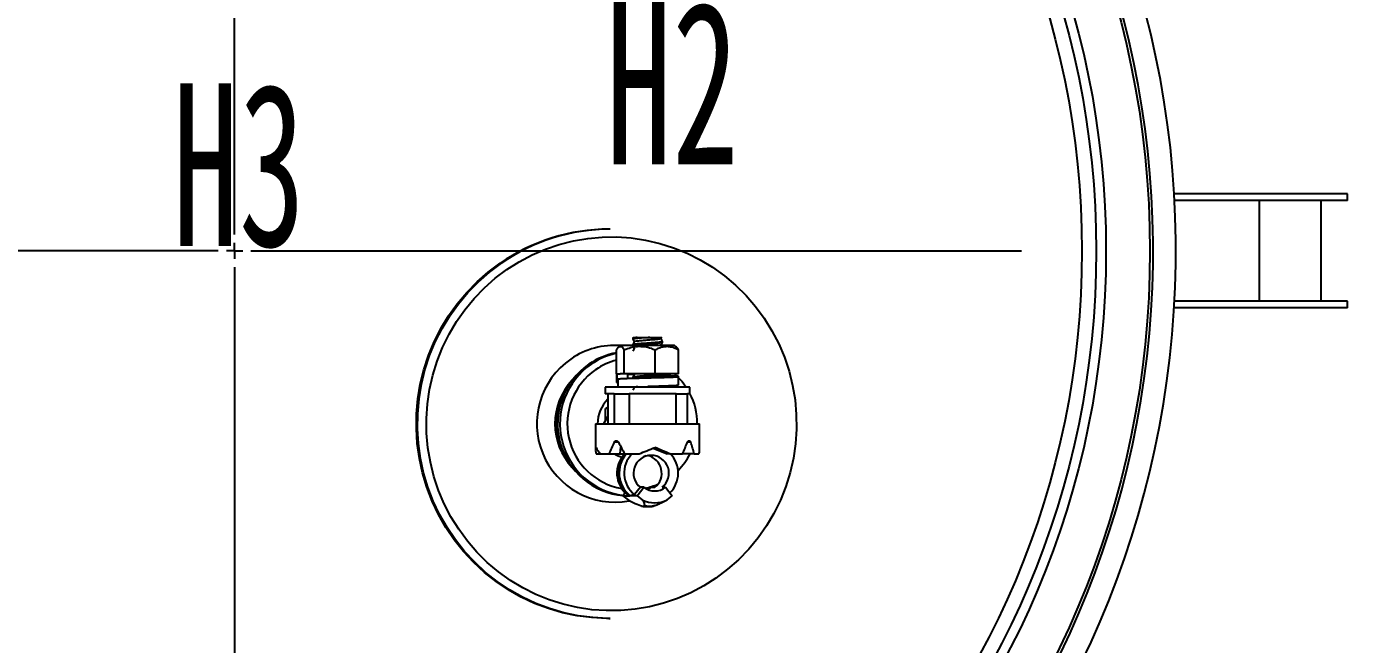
# Model space of a CAD drawing. Header units: millimetres. Extents: x 0 to 6631, y 0 to 4689.
# Drawn here: x 1144.2 to 1550.5, y 1648.7 to 1838.8 of the extents above; entities that cross this region are included whole.
import ezdxf

# ---------------------------------------------------------------- set-up
doc = ezdxf.new("R2010")
doc.units = ezdxf.units.MM
doc.header["$LTSCALE"] = 13
doc.linetypes.add('CENTERX2', pattern=[101.6, 63.5, -12.7, 12.7, -12.7])
for name, color, linetype in [('2', 3, 'Continuous'), ('中心符号线', 7, 'CENTERX2'), ('几何体', 7, 'Continuous')]:
    doc.layers.add(name, color=color, linetype=linetype)
doc.styles.add('仿宋体', font='')
doc.styles.get('仿宋体').set_extended_font_data('STFangsong')

# ---------------------------------------------------------------- blocks, each defined once
blk = doc.blocks.new('SW_CENTERMARKSYMBOL_0')
at = {"layer": '中心符号线', "color": 0}
for p, q in [((0, 5), (0, 242)), ((-5, 0), (-242, 0)), ((0, 0), (-2.5, 0)), ((0, 0), (0, 2.5)), ((0, 0), (0, -2.5)), ((0, 0), (2.5, 0)), ((5, 0), (242, 0)), ((0, -5), (0, -242))]:
    blk.add_line(p, q, dxfattribs=at)

msp = doc.modelspace()

# ---------------------------------------------------------------- linework, layer by layer
at = {"layer": '几何体'}
for p, q in [((1550.54, 1787.25), (1497.21, 1787.25)), ((1550.54, 1785.25), (1497.32, 1785.25)), ((1523.4, 1754.25), (1523.4, 1785.25)), ((1542.43, 1754.25), (1542.43, 1785.25)), ((1550.54, 1785.25), (1550.54, 1787.25)), ((1323.75, 1776.42), (1323.39, 1776.42)), ((1550.54, 1752.25), (1497.21, 1752.25)), ((1550.54, 1754.25), (1497.32, 1754.25)), ((1550.54, 1752.25), (1550.54, 1754.25)), ((1330.83, 1743.13), (1330.69, 1742.87)), ((1332.08, 1743.12), (1335.9, 1743.12)), ((1339.35, 1742.75), (1339.56, 1743.11)), ((1325.74, 1731.92), (1325.74, 1739.31)), ((1327.05, 1740.72), (1326.39, 1740.18)), ((1327.05, 1740.72), (1329.31, 1740.72)), ((1328.07, 1731.92), (1328.07, 1739.31)), ((1329.31, 1740.72), (1343.47, 1740.72)), ((1330.69, 1742.86), (1330.69, 1742.57)), ((1330.69, 1740.86), (1330.69, 1740.72)), ((1337.59, 1731.92), (1337.59, 1739.31)), ((1339.84, 1741.57), (1339.84, 1741.86)), ((1344.13, 1740.18), (1343.47, 1740.72)), ((1344.79, 1731.92), (1344.79, 1739.31)), ((1325.72, 1731.92), (1325.72, 1729.27)), ((1325.77, 1731.87), (1325.93, 1731.92)), ((1325.93, 1731.92), (1326.85, 1731.92)), ((1325.93, 1729.32), (1325.93, 1731.92)), ((1328.07, 1731.92), (1326.85, 1731.92)), ((1337.59, 1731.92), (1328.07, 1731.92)), ((1329.06, 1731.92), (1329.06, 1730.55)), ((1331.07, 1731.92), (1331.16, 1731.77)), ((1344.79, 1731.92), (1337.59, 1731.92)), ((1339.83, 1731.87), (1339.81, 1731.92)), ((1339.84, 1731.57), (1339.84, 1731.86)), ((1344.8, 1728.5), (1344.8, 1731.1)), ((1322.26, 1727.82), (1322.26, 1725.82)), ((1336.77, 1727.82), (1322.26, 1727.82)), ((1325.77, 1729.27), (1325.93, 1729.32)), ((1326.26, 1729.32), (1325.93, 1729.32)), ((1326.26, 1727.82), (1326.26, 1730.42)), ((1330.69, 1730.86), (1330.69, 1730.57)), ((1331.06, 1727.94), (1331.16, 1727.77)), ((1348.26, 1727.82), (1336.77, 1727.82)), ((1339.83, 1727.87), (1339.64, 1728.24)), ((1339.76, 1727.86), (1339.72, 1727.82)), ((1339.84, 1727.82), (1339.84, 1727.86)), ((1348.26, 1725.82), (1348.26, 1727.82)), ((1324.95, 1725.82), (1322.26, 1725.82)), ((1323, 1725.82), (1323, 1716.57)), ((1323.04, 1725.82), (1323.04, 1716.57)), ((1324.95, 1725.82), (1325.08, 1725.82)), ((1325.08, 1716.57), (1325.08, 1725.82)), ((1325.08, 1725.82), (1329.59, 1725.82)), ((1329.59, 1725.82), (1329.59, 1716.57)), ((1330.49, 1725.82), (1329.59, 1725.82)), ((1336.77, 1725.82), (1330.49, 1725.82)), ((1343.18, 1725.82), (1336.77, 1725.82)), ((1344.08, 1725.82), (1343.18, 1725.82)), ((1344.08, 1716.57), (1344.08, 1725.82)), ((1344.08, 1725.82), (1347.52, 1725.82)), ((1347.52, 1716.57), (1347.52, 1725.82)), ((1348.26, 1725.82), (1347.52, 1725.82)), ((1323, 1718.8), (1321.73, 1716.57)), ((1322.37, 1721.29), (1323, 1721.7)), ((1323, 1721.29), (1322.37, 1721.29)), ((1319.26, 1716.57), (1319.26, 1708.39)), ((1319.26, 1716.57), (1325.63, 1716.57)), ((1325.63, 1716.57), (1348.04, 1716.57)), ((1348.04, 1716.57), (1351.26, 1716.57)), ((1351.26, 1708.39), (1351.26, 1716.57)), ((1326.33, 1710.89), (1324.96, 1710.89)), ((1348.54, 1710.89), (1347.5, 1710.89)), ((1319.48, 1707.32), (1320.81, 1707.32)), ((1320.81, 1707.32), (1323.41, 1707.32)), ((1323.41, 1707.32), (1326.8, 1707.32)), ((1326.8, 1707.32), (1327.05, 1709.47)), ((1326.8, 1707.32), (1328.2, 1707.32)), ((1328.2, 1707.32), (1332.63, 1707.32)), ((1334.82, 1706.69), (1334.01, 1706.37)), ((1337.02, 1709.12), (1341.3, 1707.32)), ((1342.14, 1707.32), (1341.3, 1707.32)), ((1342.14, 1707.32), (1346.01, 1707.32)), ((1349.62, 1707.32), (1346.01, 1707.32)), ((1349.62, 1707.32), (1351.04, 1707.32)), ((1328.4, 1695.34), (1327.67, 1694.38)), ((1327.67, 1694.38), (1329.24, 1693.15)), ((1327.67, 1694.38), (1329.79, 1694.38)), ((1329.79, 1694.38), (1329.05, 1694.78)), ((1329.94, 1694.38), (1329.79, 1694.38)), ((1331.28, 1694.78), (1329.94, 1694.38)), ((1332.06, 1694.38), (1329.94, 1694.38)), ((1333.04, 1697.07), (1331.28, 1694.78)), ((1332.06, 1694.38), (1334.13, 1697.07)), ((1332.06, 1694.38), (1333.63, 1693.15)), ((1334.13, 1697.07), (1333.04, 1697.07)), ((1336.4, 1697.07), (1337.48, 1697.07)), ((1339.71, 1697.07), (1340.79, 1697.07)), ((1340.79, 1697.07), (1342.86, 1694.38)), ((1341.29, 1693.15), (1342.86, 1694.38)), ((1333.08, 1691.4), (1333.82, 1691.21)), ((1333.82, 1691.21), (1334.03, 1691.21)), ((1334.03, 1691.21), (1334.27, 1691.4)), ((1335.16, 1691.12), (1335.36, 1691.12)), ((1337.44, 1691.4), (1336.86, 1691.25)), ((1323.39, 1656.72), (1323.75, 1656.72))]:
    msp.add_line(p, q, dxfattribs=at)
at = {"layer": '几何体', "flags": 128}
for points in [[(1292.02, 1764.01), (1295.8, 1766.41), (1299.76, 1768.51), (1303.87, 1770.28), (1308.11, 1771.72), (1312.44, 1772.82), (1316.85, 1773.58), (1321.3, 1773.98), (1325.77, 1774.03), (1330.23, 1773.72), (1334.65, 1773.06), (1339.01, 1772.06), (1343.27, 1770.71), (1347.42, 1769.03), (1351.43, 1767.02), (1355.26, 1764.71), (1358.91, 1762.09), (1362.34, 1759.2), (1365.53, 1756.04), (1368.47, 1752.64), (1371.14, 1749.02), (1373.51, 1745.2), (1375.59, 1741.2), (1377.34, 1737.05), (1378.77, 1732.77), (1379.86, 1728.39), (1380.61, 1723.94), (1381, 1719.45), (1381.05, 1714.94), (1380.75, 1710.43), (1380.1, 1705.97), (1379.1, 1701.57), (1377.77, 1697.26), (1376.1, 1693.07), (1374.12, 1689.03), (1371.82, 1685.15), (1369.24, 1681.47), (1366.37, 1678.01), (1363.24, 1674.78), (1359.88, 1671.82), (1356.29, 1669.12), (1352.51, 1666.72), (1348.54, 1664.63), (1344.43, 1662.86), (1340.2, 1661.42), (1335.86, 1660.32), (1331.46, 1659.56), (1327.01, 1659.16), (1322.54, 1659.11), (1318.08, 1659.41), (1313.66, 1660.07), (1309.3, 1661.08), (1305.03, 1662.43), (1300.89, 1664.11), (1296.88, 1666.11), (1293.05, 1668.43), (1289.4, 1671.04), (1285.97, 1673.94), (1282.78, 1677.09), (1279.84, 1680.49), (1277.17, 1684.12), (1274.79, 1687.94), (1272.72, 1691.94), (1270.97, 1696.09), (1269.54, 1700.36), (1268.45, 1704.74), (1267.7, 1709.19), (1267.3, 1713.69), (1267.25, 1718.2), (1267.56, 1722.7), (1268.21, 1727.17), (1269.2, 1731.57), (1270.54, 1735.88), (1272.2, 1740.06), (1274.19, 1744.11), (1276.48, 1747.98), (1279.07, 1751.66), (1281.94, 1755.13), (1285.06, 1758.35), (1288.43, 1761.32), (1292.02, 1764.01)], [(1323.39, 1656.72), (1322.62, 1656.72), (1318.08, 1656.96), (1313.58, 1657.54), (1309.14, 1658.47), (1304.77, 1659.75), (1300.52, 1661.35), (1296.4, 1663.28), (1292.44, 1665.53), (1288.66, 1668.07), (1285.09, 1670.89), (1281.74, 1673.99), (1278.63, 1677.33), (1275.79, 1680.91), (1273.23, 1684.69), (1270.96, 1688.67), (1269, 1692.8), (1267.36, 1697.08), (1266.04, 1701.46), (1265.07, 1705.94), (1264.43, 1710.48), (1264.14, 1715.06), (1264.2, 1719.64), (1264.61, 1724.21), (1265.36, 1728.73), (1266.45, 1733.18), (1267.88, 1737.53), (1269.63, 1741.76), (1271.7, 1745.85), (1274.07, 1749.76), (1276.73, 1753.47), (1279.66, 1756.97), (1282.86, 1760.23), (1286.28, 1763.24), (1289.93, 1765.97)], [(1323.75, 1656.72), (1322.97, 1656.72), (1318.44, 1656.96), (1313.93, 1657.54), (1309.49, 1658.47), (1305.13, 1659.75), (1300.87, 1661.35), (1296.75, 1663.28), (1292.79, 1665.53), (1289.02, 1668.07), (1285.44, 1670.89), (1282.09, 1673.99), (1278.99, 1677.33), (1276.14, 1680.91), (1273.58, 1684.69), (1271.31, 1688.67), (1269.35, 1692.8), (1267.71, 1697.08), (1266.39, 1701.46), (1265.42, 1705.94), (1264.78, 1710.48), (1264.49, 1715.06), (1264.55, 1719.64), (1264.96, 1724.21), (1265.71, 1728.73), (1266.8, 1733.18), (1268.23, 1737.53), (1269.98, 1741.76), (1272.05, 1745.85), (1274.42, 1749.76), (1277.08, 1753.47), (1280.02, 1756.97), (1283.21, 1760.23), (1286.64, 1763.24), (1290.28, 1765.97)], [(1343.53, 1731.92), (1343.99, 1731.51), (1344.28, 1731.24)], [(1344.8, 1730.73), (1345.85, 1729.57), (1347.15, 1727.82)], [(1336.4, 1697.07), (1335.65, 1696.57), (1335.26, 1696.38)]]:
    msp.add_lwpolyline(points, dxfattribs=at)
at = {"layer": '几何体'}
for radius in [281.5, 268, 265, 260.6]:
    msp.add_circle((1208.24, 1769.75), radius, dxfattribs=at)
for centre, radius, start, end in [((1208.24, 1769.75), 289.5, 94.4575, 85.5425), ((1208.24, 1769.75), 282.5, 94.5682, 85.4318), ((1323.42, 1717.55), 58.87, 90.0224, 124.668), ((1323.77, 1717.55), 58.87, 90.0224, 124.668), ((1325.15, 1716.98), 23.72, 85.6759, 124.6738), ((1325.32, 1716.6), 24.12, 124.5087, 280.1816), ((1329.6, 1716.91), 21.83, 100.1959, 124.657), ((1330.31, 1716.91), 21.84, 102.0966, 124.6555), ((1330.59, 1716.86), 19.88, 104.1388, 124.6502), ((1329.8, 1716.59), 22.21, 124.6208, 264.6653), ((1330.53, 1716.59), 22.22, 124.6571, 262.9162), ((1330.79, 1716.59), 20.22, 124.6561, 260.0279), ((1326.27, 1716.57), 19.51, 136.5553, 223.4447), ((1326.79, 1716.57), 19.54, 149.8641, 210.1359), ((1330.73, 1716.58), 10.83, 135.5308, 180.0442), ((1330.21, 1716.57), 20.33, 359.989, 27.43), ((1330.58, 1716.41), 10.62, 238.9057, 252.4014), ((1334.28, 1701.42), 8.45, 135.7085, 231.8293), ((1335.33, 1701.42), 8.95, 138.7898, 231.8153), ((1335.47, 1701.42), 8.95, 138.7898, 231.8153), ((1336.5, 1701.42), 8.45, 135.7085, 231.8293), ((1336.37, 1701.4), 5.47, 307.5805, 232.4195), ((1334.09, 1701.41), 5.51, 308.007, 77.7068), ((1336.24, 1701.42), 8.45, 314.0474, 44.2798), ((1330.36, 1716.49), 20.17, 315.1122, 332.9514), ((1337.46, 1701.32), 5.41, 231.9143, 308.0857), ((1330.56, 1716.23), 19.84, 281.5043, 293.3876), ((1337.46, 1701.25), 8.96, 244.714, 295.286), ((1335.16, 1701.22), 10.1, 262.3951, 269.9997), ((1335.36, 1701.22), 10.1, 262.3951, 269.9773), ((1335.85, 1701.22), 9.95, 260.8351, 279.1649)]:
    msp.add_arc(centre, radius, start, end, dxfattribs=at)
for centre, major_axis, ratio, start_param, end_param in [((1335.26, 1712.32), (14.09, 26.36), 0.287444, 1.776912, 1.911909), ((1335.26, 1712.32), (-14.09, 26.36), 0.287444, 1.471919, 1.606916), ((1335.26, 1712.32), (11.8, 26.22), 0.412207, 4.707168, 4.842165), ((1335.26, 1712.32), (-11.8, 26.22), 0.412207, 4.340377, 4.475375), ((1335.26, 1709.32), (15.99, 1.12), 0.410948, 2.973278, 3.277971), ((1335.26, 1709.32), (15.99, -1.12), 0.410948, 3.309907, 3.6146), ((1335.26, 1709.32), (16, 6.62), 0.049532, 4.526829, 4.831522), ((1335.26, 1709.32), (16, -6.62), 0.049532, 1.146971, 1.451663), ((1335.26, 1709.32), (15.99, -1.12), 0.410948, 6.146807, 6.311874)]:
    msp.add_ellipse(centre, major_axis=major_axis, ratio=ratio, start_param=start_param, end_param=end_param, dxfattribs=at)
for points, knots in [([(1332.08, 1743.12), (1331.75, 1743.08), (1331.11, 1743.01), (1330.67, 1742.93), (1330.74, 1742.88), (1330.77, 1742.86)], [0, 0, 0, 0, 0.4135716, 0.826198, 1, 1, 1, 1]), ([(1335.9, 1743.12), (1335.3, 1743.07), (1334.09, 1742.99), (1332.43, 1742.87), (1331.25, 1742.74), (1330.66, 1742.64), (1330.74, 1742.59), (1330.77, 1742.57)], [0, 0, 0, 0, 0.2299925, 0.4587041, 0.6894038, 0.9185451, 1, 1, 1, 1]), ([(1330.86, 1743.12), (1330.87, 1743.12), (1330.9, 1743.12), (1331.4, 1743.12), (1331.9, 1743.12), (1332.08, 1743.12)], [0, 0, 0, 0, 0.330157, 0.76582, 1, 1, 1, 1]), ([(1335.9, 1743.12), (1336.39, 1743.12), (1337.37, 1743.12), (1338.57, 1743.12), (1339.32, 1743.12), (1339.64, 1743.12), (1339.56, 1743.12), (1339.55, 1743.12)], [0, 0, 0, 0, 0.2471793, 0.4943632, 0.740825, 0.98146, 1, 1, 1, 1]), ([(1325.74, 1739.31), (1325.9, 1739.57), (1326.22, 1740.08), (1326.73, 1740.45), (1327.26, 1740.37), (1327.7, 1739.91), (1327.97, 1739.48), (1328.07, 1739.31)], [0, 0, 0, 0, 0.213245, 0.431498, 0.645486, 0.868042, 1, 1, 1, 1]), ([(1328.07, 1739.31), (1328.72, 1739.57), (1330.04, 1740.08), (1332.14, 1740.45), (1334.29, 1740.37), (1336.11, 1739.91), (1337.19, 1739.48), (1337.59, 1739.31)], [0, 0, 0, 0, 0.213245, 0.431498, 0.645486, 0.868042, 1, 1, 1, 1]), ([(1330.69, 1742.56), (1330.77, 1742.42), (1330.93, 1742.16), (1331.09, 1741.9), (1331.16, 1741.77)], [0, 0, 0, 0, 0.509316, 1, 1, 1, 1]), ([(1331.17, 1741.78), (1331.09, 1741.63), (1330.93, 1741.33), (1330.77, 1741.02), (1330.69, 1740.87)], [0, 0, 0, 0, 0.499995, 1, 1, 1, 1]), ([(1330.69, 1740.56), (1330.77, 1740.42), (1330.93, 1740.16), (1331.09, 1739.9), (1331.16, 1739.77)], [0, 0, 0, 0, 0.509316, 1, 1, 1, 1]), ([(1331.17, 1739.78), (1331.09, 1739.63), (1330.93, 1739.33), (1330.77, 1739.02), (1330.69, 1738.87)], [0, 0, 0, 0, 0.499995, 1, 1, 1, 1]), ([(1339.76, 1741.86), (1339.76, 1741.84), (1339.77, 1741.77), (1338.99, 1741.65), (1337.65, 1741.53), (1335.91, 1741.41), (1334.09, 1741.28), (1332.81, 1741.19), (1331.83, 1741.09), (1331.13, 1741.01), (1330.67, 1740.93), (1330.74, 1740.88), (1330.77, 1740.86)], [0, 0, 0, 0, 0.080341, 0.205841, 0.33026, 0.455375, 0.58049, 0.704909, 0.745047, 0.850489, 0.955689, 1, 1, 1, 1]), ([(1339.27, 1742.75), (1339.27, 1742.73), (1339.27, 1742.67), (1338.6, 1742.56), (1337.4, 1742.44), (1335.84, 1742.31), (1334.21, 1742.19), (1332.72, 1742.06), (1331.67, 1741.94), (1331.16, 1741.84), (1331.22, 1741.79), (1331.23, 1741.78)], [0, 0, 0, 0, 0.067109, 0.196241, 0.324258, 0.452993, 0.581728, 0.709744, 0.838876, 0.967133, 1, 1, 1, 1]), ([(1339.76, 1741.57), (1339.76, 1741.55), (1339.77, 1741.48), (1338.99, 1741.37), (1337.65, 1741.24), (1335.92, 1741.12), (1334.08, 1740.99), (1332.47, 1740.87), (1331.46, 1740.77), (1331.24, 1740.73), (1331.21, 1740.72)], [0, 0, 0, 0, 0.094188, 0.241317, 0.387179, 0.533858, 0.680537, 0.826399, 0.973528, 1, 1, 1, 1]), ([(1337.59, 1739.31), (1337.91, 1739.48), (1338.7, 1739.91), (1340.04, 1740.34), (1341.57, 1740.46), (1343.03, 1740.15), (1344.09, 1739.7), (1344.66, 1739.38), (1344.79, 1739.31)], [0, 0, 0, 0, 0.136843, 0.346229, 0.555177, 0.749713, 0.944655, 1, 1, 1, 1]), ([(1339.35, 1740.75), (1339.43, 1740.89), (1339.59, 1741.15), (1339.75, 1741.42), (1339.83, 1741.56)], [0, 0, 0, 0, 0.499993, 1, 1, 1, 1]), ([(1339.83, 1741.87), (1339.75, 1742.02), (1339.6, 1742.32), (1339.44, 1742.62), (1339.36, 1742.77)], [0, 0, 0, 0, 0.507539, 1, 1, 1, 1]), ([(1344.79, 1739.31), (1344.63, 1739.59), (1344.41, 1739.97), (1344.17, 1740.11), (1344.11, 1740.15)], [0, 0, 0, 0, 0.722695, 1, 1, 1, 1]), ([(1326.26, 1730.42), (1326.58, 1730.44), (1327.24, 1730.48), (1328.9, 1730.54), (1330.94, 1730.61), (1333.27, 1730.67), (1335.73, 1730.73), (1338.15, 1730.79), (1340.39, 1730.85), (1342.3, 1730.92), (1343.74, 1730.98), (1344.63, 1731.04), (1344.9, 1731.11), (1344.54, 1731.17), (1343.59, 1731.23), (1342.06, 1731.29), (1340.7, 1731.34), (1339.83, 1731.36), (1339.72, 1731.37)], [0, 0, 0, 0, 0.065623, 0.13234, 0.197963, 0.263586, 0.330304, 0.395926, 0.461549, 0.528267, 0.59389, 0.659512, 0.72623, 0.791853, 0.857476, 0.924193, 0.989816, 1, 1, 1, 1]), ([(1331.07, 1731.66), (1330.65, 1731.69), (1329.64, 1731.74), (1328.94, 1731.81), (1329.02, 1731.85), (1329.04, 1731.87)], [0, 0, 0, 0, 0.328754, 0.790808, 1, 1, 1, 1]), ([(1331.17, 1731.78), (1331.09, 1731.63), (1330.93, 1731.33), (1330.77, 1731.02), (1330.69, 1730.87)], [0, 0, 0, 0, 0.499995, 1, 1, 1, 1]), ([(1339.76, 1731.86), (1339.76, 1731.84), (1339.77, 1731.77), (1338.99, 1731.65), (1337.65, 1731.53), (1335.91, 1731.41), (1334.09, 1731.28), (1332.81, 1731.19), (1331.83, 1731.09), (1331.13, 1731.01), (1330.67, 1730.93), (1330.74, 1730.88), (1330.77, 1730.86)], [0, 0, 0, 0, 0.080341, 0.205841, 0.33026, 0.455375, 0.58049, 0.704909, 0.745047, 0.850489, 0.955689, 1, 1, 1, 1]), ([(1339.76, 1731.57), (1339.76, 1731.55), (1339.77, 1731.48), (1338.99, 1731.37), (1337.65, 1731.24), (1335.91, 1731.12), (1334.09, 1730.99), (1332.42, 1730.87), (1331.26, 1730.74), (1330.68, 1730.65), (1330.74, 1730.6), (1330.75, 1730.6)], [0, 0, 0, 0, 0.082549, 0.211497, 0.339335, 0.467889, 0.596442, 0.72428, 0.853228, 0.981306, 1, 1, 1, 1]), ([(1331.66, 1731.92), (1331.44, 1731.88), (1331.16, 1731.84), (1331.22, 1731.79), (1331.23, 1731.78)], [0, 0, 0, 0, 0.7707072, 1, 1, 1, 1]), ([(1335.3, 1730.72), (1335.93, 1730.74), (1337.38, 1730.8), (1339.39, 1730.89), (1340.97, 1730.98), (1341.72, 1731.07), (1341.49, 1731.17), (1340.72, 1731.24), (1339.88, 1731.28), (1339.67, 1731.29)], [0, 0, 0, 0, 0.126692, 0.290556, 0.45442, 0.618284, 0.782148, 0.946012, 1, 1, 1, 1]), ([(1339.35, 1730.75), (1339.43, 1730.89), (1339.59, 1731.15), (1339.75, 1731.42), (1339.83, 1731.56)], [0, 0, 0, 0, 0.499993, 1, 1, 1, 1]), ([(1326.26, 1729.19), (1326.23, 1729.19), (1325.84, 1729.21), (1325.78, 1729.24), (1325.73, 1729.26)], [0, 0, 0, 0, 0.085384, 1, 1, 1, 1]), ([(1331.17, 1727.78), (1331.09, 1727.63), (1330.93, 1727.33), (1330.77, 1727.02), (1330.69, 1726.87)], [0, 0, 0, 0, 0.499995, 1, 1, 1, 1]), ([(1332.26, 1728), (1332.07, 1727.98), (1331.52, 1727.91), (1331.16, 1727.84), (1331.22, 1727.79), (1331.23, 1727.78)], [0, 0, 0, 0, 0.282596, 0.853662, 1, 1, 1, 1]), ([(1335.34, 1728.12), (1335.47, 1728.12), (1336.41, 1728.15), (1338.16, 1728.19), (1340.39, 1728.25), (1342.3, 1728.32), (1343.73, 1728.38), (1344.64, 1728.44), (1344.73, 1728.48), (1344.78, 1728.5)], [0, 0, 0, 0, 0.026524, 0.189794, 0.353063, 0.519056, 0.682326, 0.845595, 1, 1, 1, 1]), ([(1322.33, 1717.63), (1322.33, 1717.69), (1322.31, 1718.5), (1322.33, 1719.74), (1322.36, 1720.87), (1322.37, 1721.29)], [0, 0, 0, 0, 0.0471544, 0.6453299, 1, 1, 1, 1]), ([(1324.96, 1710.89), (1325.01, 1710.98), (1325.12, 1711.16), (1325.35, 1711.33), (1325.62, 1711.39), (1325.89, 1711.34), (1326.15, 1711.18), (1326.27, 1710.99), (1326.33, 1710.89)], [0, 0, 0, 0, 0.163826, 0.327654, 0.491393, 0.654851, 0.818278, 1, 1, 1, 1]), ([(1347.5, 1710.89), (1347.55, 1710.98), (1347.63, 1711.16), (1347.82, 1711.33), (1348.03, 1711.39), (1348.23, 1711.34), (1348.41, 1711.18), (1348.49, 1710.99), (1348.54, 1710.89)], [0, 0, 0, 0, 0.163826, 0.327654, 0.491393, 0.654851, 0.818278, 1, 1, 1, 1]), ([(1329.24, 1693.15), (1329.77, 1692.88), (1331.27, 1692.12), (1332.38, 1691.68), (1333.08, 1691.4)], [0, 0, 0, 0, 0.358563, 1, 1, 1, 1]), ([(1333.41, 1691.26), (1333.6, 1691.23), (1334.18, 1691.14), (1334.77, 1691.15), (1335.15, 1691.15)], [0, 0, 0, 0, 0.3387332, 1, 1, 1, 1]), ([(1333.63, 1693.15), (1333.8, 1692.88), (1334.24, 1692.12), (1334.26, 1691.68), (1334.27, 1691.4)], [0, 0, 0, 0, 0.358563, 1, 1, 1, 1]), ([(1335.36, 1691.15), (1335.59, 1691.14), (1336.18, 1691.11), (1336.76, 1691.2), (1337.11, 1691.26)], [0, 0, 0, 0, 0.393299, 1, 1, 1, 1]), ([(1337.44, 1691.4), (1337.91, 1691.59), (1338.85, 1691.98), (1340.1, 1692.53), (1341.02, 1693.01), (1341.29, 1693.15)], [0, 0, 0, 0, 0.415167, 0.831259, 1, 1, 1, 1])]:
    msp.add_open_spline(points, degree=3, knots=knots, dxfattribs=at)

# ---------------------------------------------------------------- block references
at = {"layer": '中心符号线'}
msp.add_blockref('SW_CENTERMARKSYMBOL_0', (1208.24, 1769.75), dxfattribs=at)

# ---------------------------------------------------------------- texts
at = {"layer": '2', "style": '仿宋体', "width": 0.6}
for s, p in [('H2', (1322.42, 1796.32)), ('H3', (1189.14, 1771.24))]:
    msp.add_text(s, height=50, dxfattribs=at).set_placement(p)

doc.saveas('drawing.dxf')
